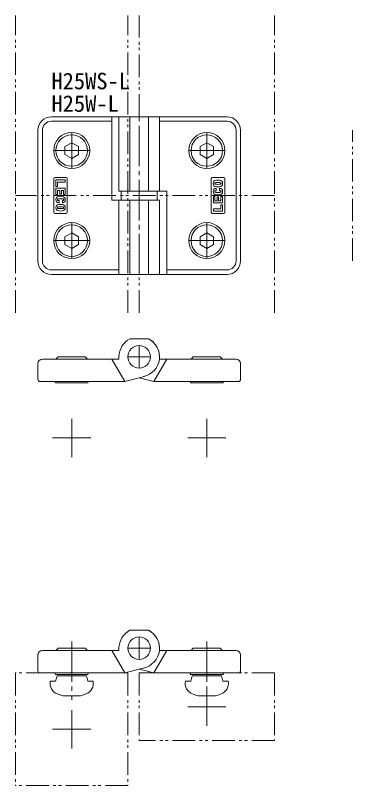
# Model space of a CAD drawing. Units: millimetres on the paper. Extents: x -622 to 995, y -460 to 705.
# Drawn here: x -622 to -547.1, y 149 to 320 of the extents above; entities that cross this region are included whole.
import ezdxf
from ezdxf.enums import TextEntityAlignment as Align

# ---------------------------------------------------------------- set-up
doc = ezdxf.new("R2010")
doc.units = ezdxf.units.MM
doc.linetypes.add('CHAIN2', pattern=[12, 9, -1, 1, -1])
doc.linetypes.add('DOUBLE_CHAIN1', pattern=[8.8, 5, -1, 0.6, -0.6, 0.6, -1])
for name, color, linetype, lineweight in [('0-0', 7, 'Continuous', 18), ('0-1', 4, 'Continuous', 18), ('0-2', 7, 'Continuous', 40), ('0-3', 4, 'Continuous', 18)]:
    doc.layers.add(name, color=color, linetype=linetype, lineweight=lineweight)
doc.styles.add('ＭＳ ゴシック', font='')
doc.styles.get('ＭＳ ゴシック').set_extended_font_data('MS Gothic')

msp = doc.modelspace()

# ---------------------------------------------------------------- linework, layer by layer
at = {"layer": '0-0'}
for p, q in [((-575, 297.497), (-614, 297.497)), ((-590, 280.997), (-590, 297.497)), ((-617, 294.497), (-617, 265.497)), ((-572, 265.497), (-572, 294.497)), ((-598.5, 278.997), (-598.5, 280.997)), ((-590.5, 280.997), (-590.5, 278.997)), ((-599, 262.497), (-599, 278.997)), ((-614, 262.497), (-575, 262.497)), ((-596.562, 248.205), (-592.438, 248.205)), ((-600.587, 243.705), (-597.7, 238.705)), ((-576.5, 244.205), (-576, 243.705)), ((-617, 239.205), (-617, 242.705)), ((-572, 239.205), (-572, 242.705)), ((-591.3, 238.705), (-572.5, 238.705)), ((-596.562, 183.5), (-592.438, 183.5)), ((-617, 174.5), (-617, 178)), ((-600.587, 179), (-597.7, 174)), ((-576.5, 179.5), (-576, 179)), ((-572, 174.5), (-572, 178)), ((-613.072, 172.2), (-612.75, 173.4)), ((-606.25, 173.4), (-612.75, 173.4)), ((-606.25, 173.4), (-605.928, 172.2)), ((-591.3, 174), (-572.5, 174)), ((-583.072, 172.2), (-582.75, 173.4)), ((-576.25, 173.4), (-582.75, 173.4)), ((-576.25, 173.4), (-575.928, 172.2)), ((-613.072, 172.2), (-614.247, 172.2)), ((-604.753, 172.2), (-605.928, 172.2)), ((-583.072, 172.2), (-584.247, 172.2)), ((-574.753, 172.2), (-575.928, 172.2)), ((-612.655, 169.339), (-611.781, 169.021)), ((-607.219, 169.021), (-606.345, 169.339)), ((-582.655, 169.339), (-581.781, 169.021)), ((-577.219, 169.021), (-576.345, 169.339)), ((-611.097, 168.9), (-607.903, 168.9)), ((-581.097, 168.9), (-577.903, 168.9))]:
    msp.add_line(p, q, dxfattribs=at)
for points in [[(-590, 262.497), (-590, 278.997), (-600.587, 278.997), (-600.587, 297.497)], [(-599, 297.497), (-599, 280.997), (-588.413, 280.997), (-588.413, 262.497)], [(-616, 243.705), (-599, 243.705), (-599, 244.205)], [(-613, 243.705), (-612.5, 244.205), (-606.5, 244.205), (-606, 243.705)], [(-588.413, 243.705), (-591.3, 238.705), (-594.5, 239.551)], [(-573, 243.705), (-590, 243.705), (-590, 244.205)], [(-576.5, 244.205), (-582.5, 244.205), (-583, 243.705)], [(-593.35, 239.855), (-597.7, 238.705), (-616.5, 238.705)], [(-605.75, 238.705), (-605.923, 238.405), (-613.077, 238.405), (-613.25, 238.705)], [(-583.25, 238.705), (-583.077, 238.405), (-575.923, 238.405), (-575.75, 238.705)], [(-616, 179), (-599, 179), (-599, 179.5)], [(-613, 179), (-612.5, 179.5), (-606.5, 179.5), (-606, 179)], [(-588.413, 179), (-591.3, 174), (-594.5, 174.846)], [(-573, 179), (-590, 179), (-590, 179.5)], [(-576.5, 179.5), (-582.5, 179.5), (-583, 179)], [(-593.35, 175.149), (-597.7, 174), (-616.5, 174)], [(-605.75, 174), (-605.923, 173.7), (-613.077, 173.7), (-613.25, 174)], [(-583.25, 174), (-583.077, 173.7), (-575.923, 173.7), (-575.75, 174)]]:
    msp.add_lwpolyline(points, dxfattribs=at)
for points in [[(-608, 289.131), (-609.5, 288.265), (-611, 289.131), (-611, 290.863), (-609.5, 291.729), (-608, 290.863)], [(-578, 290.863), (-579.5, 291.729), (-581, 290.863), (-581, 289.131), (-579.5, 288.265), (-578, 289.131)], [(-608, 269.131), (-609.5, 268.265), (-611, 269.131), (-611, 270.863), (-609.5, 271.729), (-608, 270.863)], [(-578, 270.863), (-579.5, 271.729), (-581, 270.863), (-581, 269.131), (-579.5, 268.265), (-578, 269.131)]]:
    msp.add_lwpolyline(points, close=True, dxfattribs=at)
for centre, radius in [((-609.5, 289.997), 4), ((-609.5, 289.997), 3.5), ((-579.5, 289.997), 4), ((-579.5, 289.997), 3.5), ((-609.5, 269.997), 4), ((-579.5, 269.997), 4), ((-609.5, 269.997), 3.5), ((-579.5, 269.997), 3.5), ((-594.5, 244.205), 2.5), ((-594.5, 179.5), 2.5)]:
    msp.add_circle(centre, radius, dxfattribs=at)
for centre, radius, start, end in [((-614, 294.497), 3, 90, 180), ((-575, 294.497), 3, 0, 90), ((-614, 265.497), 3, 180, 270), ((-575, 265.497), 3, 270, 0), ((-594.5, 244.205), 4.5, 117.26604, 180), ((-594.5, 244.205), 4.5, 282.54349, 62.73396), ((-594.5, 244.205), 4.5, 0, 62.73396), ((-616, 242.705), 1, 90, 180), ((-573, 242.705), 1, 0, 90), ((-616.5, 239.205), 0.5, 180, 270), ((-572.5, 239.205), 0.5, 270, 0), ((-594.5, 179.5), 4.5, 117.26604, 180), ((-594.5, 179.5), 4.5, 282.54349, 62.73396), ((-594.5, 179.5), 4.5, 0, 62.73396), ((-616, 178), 1, 90, 180), ((-573, 178), 1, 0, 90), ((-616.5, 174.5), 0.5, 180, 270), ((-572.5, 174.5), 0.5, 270, 0), ((-611.8, 171.688), 2.5, 168.17823, 250), ((-607.2, 171.688), 2.5, 290, 11.82177), ((-581.8, 171.688), 2.5, 168.17823, 250), ((-577.2, 171.688), 2.5, 290, 11.82177), ((-611.097, 170.9), 2, 250, 270), ((-607.903, 170.9), 2, 270, 290), ((-581.097, 170.9), 2, 250, 270), ((-577.903, 170.9), 2, 270, 290)]:
    msp.add_arc(centre, radius, start, end, dxfattribs=at)
at = {"layer": '0-1'}
for p, q in [((-614, 296.497), (-600.587, 296.497)), ((-596.562, 297.497), (-596.562, 280.997)), ((-592.438, 297.497), (-592.438, 280.997)), ((-575, 296.497), (-590, 296.497)), ((-616, 265.497), (-616, 294.497)), ((-573, 294.497), (-573, 265.497)), ((-610.8, 283.997), (-613.2, 283.997)), ((-578.2, 283.997), (-575.8, 283.997)), ((-613.5, 283.697), (-613.5, 276.297)), ((-610.5, 276.297), (-610.5, 283.697)), ((-578.5, 276.297), (-578.5, 283.697)), ((-575.5, 283.697), (-575.5, 276.297)), ((-577.441, 281.087), (-577.441, 281.607)), ((-576.706, 281.62), (-576.706, 281.089)), ((-612.294, 278.904), (-612.294, 278.373)), ((-611.559, 278.387), (-611.559, 278.907)), ((-596.562, 278.997), (-596.562, 262.497)), ((-592.438, 278.997), (-592.438, 262.497)), ((-613.2, 275.997), (-610.8, 275.997)), ((-575.8, 275.997), (-578.2, 275.997)), ((-599, 263.497), (-614, 263.497)), ((-575, 263.497), (-588.413, 263.497))]:
    msp.add_line(p, q, dxfattribs=at)
at = {"layer": '0-1', "linetype": 'CHAIN2'}
for p, q in [((-594.5, 262.497), (-594.5, 297.497)), ((-609.5, 285.997), (-609.5, 293.997)), ((-579.5, 285.997), (-579.5, 293.997)), ((-605.5, 289.997), (-613.5, 289.997)), ((-583.5, 289.997), (-575.5, 289.997)), ((-609.5, 273.997), (-609.5, 265.997)), ((-579.5, 265.997), (-579.5, 273.997)), ((-613.5, 269.997), (-605.5, 269.997)), ((-583.5, 269.997), (-575.5, 269.997)), ((-594.5, 241.705), (-594.5, 246.705)), ((-592, 244.205), (-597, 244.205)), ((-609.5, 230.455), (-609.5, 221.955)), ((-579.5, 221.955), (-579.5, 230.455)), ((-613.75, 226.205), (-605.25, 226.205)), ((-575.25, 226.205), (-583.75, 226.205)), ((-594.5, 177), (-594.5, 182)), ((-609.5, 181.027), (-609.5, 168.072)), ((-579.5, 181.027), (-579.5, 168.072)), ((-592, 179.5), (-597, 179.5)), ((-579.5, 162.25), (-579.5, 170.75)), ((-575.25, 166.5), (-583.75, 166.5)), ((-609.5, 165.75), (-609.5, 157.25)), ((-613.75, 161.5), (-605.25, 161.5))]:
    msp.add_line(p, q, dxfattribs=at)
at = {"layer": '0-1'}
for points in [[(-612.99, 283.462), (-612.99, 282.033), (-612.626, 282.033), (-612.626, 282.953), (-610.949, 282.953), (-610.949, 283.462)], [(-612.99, 281.64), (-612.99, 280.21), (-612.626, 280.21), (-612.626, 281.133), (-612.128, 281.133), (-612.128, 280.298), (-611.786, 280.298), (-611.786, 281.133), (-611.313, 281.133), (-611.313, 280.21), (-610.949, 280.21), (-610.949, 281.64)], [(-578.051, 278.353), (-578.051, 279.783), (-577.687, 279.783), (-577.687, 278.861), (-577.214, 278.861), (-577.214, 279.695), (-576.872, 279.695), (-576.872, 278.861), (-576.374, 278.861), (-576.374, 279.783), (-576.01, 279.783), (-576.01, 278.353)], [(-578.051, 276.531), (-578.051, 277.04), (-576.374, 277.04), (-576.374, 277.961), (-576.01, 277.961), (-576.01, 276.531)]]:
    msp.add_lwpolyline(points, close=True, dxfattribs=at)
for centre, radius, start, end in [((-614, 294.497), 2, 90, 180), ((-575, 294.497), 2, 0, 90), ((-613.2, 283.697), 0.3, 90, 180), ((-610.8, 283.697), 0.3, 0, 90), ((-578.2, 283.697), 0.3, 90, 180), ((-575.8, 283.697), 0.3, 0, 90), ((-576.976, 282.688), 1.103, 165.7307, 194.26929), ((-577.496, 282.8), 0.572, 109.11812, 163.77089), ((-577.496, 282.577), 0.572, 196.2291, 250.88187), ((-577.563, 282.688), 0.166, 108.78093, 251.21906), ((-577.03, 281.032), 2.399, 74.216, 105.78399), ((-577.371, 281.952), 0.926, 89.28078, 105.35525), ((-577.371, 283.425), 0.926, 254.64474, 270.71922), ((-577.03, 276.795), 6.093, 86.78919, 93.21081), ((-577.03, 288.582), 6.093, 266.78919, 273.2108), ((-576.69, 281.952), 0.926, 74.64474, 90.71922), ((-576.69, 283.425), 0.926, 269.28077, 285.35525), ((-576.498, 282.688), 0.166, 288.78093, 71.21907), ((-576.565, 282.8), 0.572, 16.2291, 70.88188), ((-576.565, 282.577), 0.572, 289.11812, 343.77089), ((-577.085, 282.688), 1.103, 345.7307, 14.26929), ((-576.976, 280.899), 1.103, 165.7307, 194.26929), ((-577.496, 281.011), 0.572, 109.11812, 163.77089), ((-577.496, 280.787), 0.572, 196.2291, 250.88187), ((-577.563, 280.899), 0.166, 108.78093, 251.21906), ((-577.03, 284.344), 2.399, 254.216, 285.78399), ((-577.03, 279.243), 2.399, 99.86632, 105.78399), ((-577.371, 280.163), 0.926, 94.35281, 105.35525), ((-577.371, 281.635), 0.926, 254.64474, 270.71922), ((-577.03, 286.792), 6.093, 266.78919, 273.2108), ((-576.69, 280.163), 0.926, 74.64474, 91.00007), ((-577.03, 279.243), 2.399, 74.216, 82.22376), ((-576.69, 281.635), 0.926, 269.28077, 285.35525), ((-576.498, 280.899), 0.166, 288.78093, 71.21907), ((-576.565, 281.011), 0.572, 16.2291, 70.88188), ((-576.565, 280.787), 0.572, 289.11812, 343.77089), ((-577.085, 280.899), 1.103, 345.7307, 14.26929), ((-611.915, 279.094), 1.103, 165.7307, 194.26929), ((-612.435, 279.206), 0.572, 109.11812, 163.77089), ((-612.435, 278.982), 0.572, 196.2291, 250.88187), ((-612.502, 279.094), 0.166, 108.78093, 251.21906), ((-611.97, 277.438), 2.399, 74.216, 105.78399), ((-612.31, 278.358), 0.926, 89.28078, 105.35525), ((-612.31, 279.83), 0.926, 254.64474, 271.00007), ((-611.97, 273.201), 6.093, 86.78919, 93.21081), ((-611.629, 278.358), 0.926, 74.64474, 90.71922), ((-611.629, 279.83), 0.926, 274.35281, 285.35525), ((-611.437, 279.094), 0.166, 288.78093, 71.21907), ((-611.504, 279.206), 0.572, 16.2291, 70.88188), ((-611.504, 278.982), 0.572, 289.11812, 343.77089), ((-612.024, 279.094), 1.103, 345.7307, 14.26929), ((-577.03, 282.555), 2.399, 254.216, 285.78399), ((-611.915, 277.305), 1.103, 165.7307, 194.26929), ((-612.435, 277.417), 0.572, 109.11812, 163.77089), ((-612.435, 277.193), 0.572, 196.2291, 250.88187), ((-612.502, 277.305), 0.166, 108.78093, 251.21906), ((-611.97, 280.75), 2.399, 254.216, 262.22375), ((-611.97, 275.649), 2.399, 74.216, 105.78399), ((-612.31, 276.569), 0.926, 89.28078, 105.35525), ((-612.31, 278.041), 0.926, 254.64474, 270.71922), ((-611.97, 271.412), 6.093, 86.78919, 93.21081), ((-611.97, 283.198), 6.093, 266.78919, 273.2108), ((-611.629, 276.569), 0.926, 74.64474, 90.71922), ((-611.629, 278.041), 0.926, 269.28077, 285.35525), ((-611.97, 280.75), 2.399, 279.86632, 285.78399), ((-611.437, 277.305), 0.166, 288.78093, 71.21907), ((-611.504, 277.417), 0.572, 16.2291, 70.88188), ((-611.504, 277.193), 0.572, 289.11812, 343.77089), ((-612.024, 277.305), 1.103, 345.7307, 14.26929), ((-613.2, 276.297), 0.3, 180, 270), ((-611.97, 278.961), 2.399, 254.216, 285.78399), ((-610.8, 276.297), 0.3, 270, 0), ((-578.2, 276.297), 0.3, 180, 270), ((-575.8, 276.297), 0.3, 270, 0), ((-614, 265.497), 2, 180, 270), ((-575, 265.497), 2, 270, 0)]:
    msp.add_arc(centre, radius, start, end, dxfattribs=at)
at = {"layer": '0-2', "color": 4, "linetype": 'DOUBLE_CHAIN1', "lineweight": 18}
for p, q in [((-597, 174), (-597, 149)), ((-564.5, 174), (-594.5, 174)), ((-594.5, 174), (-594.5, 159)), ((-564.5, 174), (-564.5, 159)), ((-564.5, 159), (-594.5, 159)), ((-597, 149), (-622, 149))]:
    msp.add_line(p, q, dxfattribs=at)
msp.add_lwpolyline([(-597, 174), (-622, 174), (-622, 149)], dxfattribs=at)
at = {"layer": '0-3', "linetype": 'DOUBLE_CHAIN1'}
for p, q in [((-622, 253.999), (-622, 320.001)), ((-597, 253.999), (-597, 320.001)), ((-594.5, 297.497), (-594.5, 320.001)), ((-564.5, 253.999), (-564.5, 320.001)), ((-547.13, 265.497), (-547.13, 294.497)), ((-564.5, 279.997), (-622, 279.997)), ((-594.5, 253.999), (-594.5, 262.497))]:
    msp.add_line(p, q, dxfattribs=at)

# ---------------------------------------------------------------- texts
at = {"layer": '0-0', "style": 'ＭＳ ゴシック'}
for s, p in [('H25WS-L', (-614, 302.497)), ('H25W-L', (-614, 297.497))]:
    msp.add_text(s, height=3.666, dxfattribs=at).set_placement(p, align=Align.BOTTOM_LEFT)

doc.saveas('drawing.dxf')
